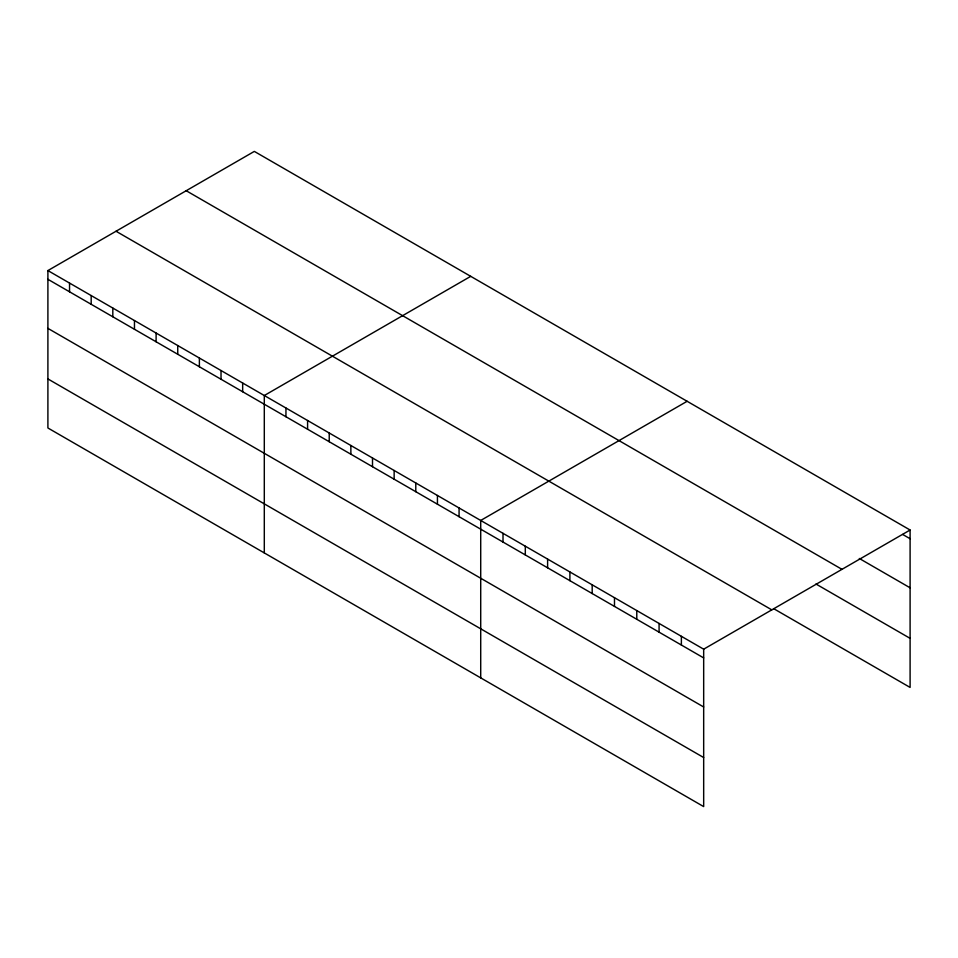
<?xml version="1.0" encoding="UTF-8"?>
<svg xmlns="http://www.w3.org/2000/svg" width="958" height="958" viewBox="0 0 958 958"><rect width="100%" height="100%" fill="white"/><g stroke="black" fill="none" stroke-linecap="round" stroke-linejoin="round"><path stroke-width="1.44" d="M773.848 608.761L910.1 687.425L910.1 530.014L254.325 151.4L47.9 270.575L47.9 427.986L703.675 806.6L703.675 649.189L47.9 270.575M470.725 276.335L264.3 395.522L264.3 552.934M687.137 401.282L480.712 520.457L480.712 677.869M703.675 649.189L910.1 530.014M902.664 534.444L910.1 538.731M859.314 558.478L910.1 587.805M186.199 190.726L841.974 569.339M815.965 584.009L910.1 638.351M116.026 231.249L771.801 609.863M47.9 279.305L703.675 657.906M47.9 328.366L703.675 706.98M47.9 378.925L703.675 757.538M681.378 636.316L681.378 645.033M659.08 623.442L659.08 632.16M636.783 610.569L636.783 619.299M614.485 597.696L614.485 606.426M592.188 584.823L592.188 593.553M569.902 571.95L569.902 580.68M547.605 559.077L547.605 567.807M525.307 546.204L525.307 554.933M503.01 533.331L503.01 542.06M459.074 507.968L459.074 516.685M437.435 495.466L437.435 504.195M415.784 482.976L415.784 491.705M394.145 470.486L394.145 479.204M372.506 457.984L372.506 466.714M350.868 445.494L350.868 454.224M329.229 433.004L329.229 441.722M307.59 420.502L307.59 429.232M285.951 408.012L285.951 416.742M242.661 383.02L242.661 391.75M221.023 370.53L221.023 379.26M199.384 358.041L199.384 366.758M177.745 345.539L177.745 354.268M156.106 333.049L156.106 341.778M134.467 320.559L134.467 329.277M112.816 308.057L112.816 316.787M91.178 295.567L91.178 304.297M69.539 283.077L69.539 291.795"/></g></svg>
